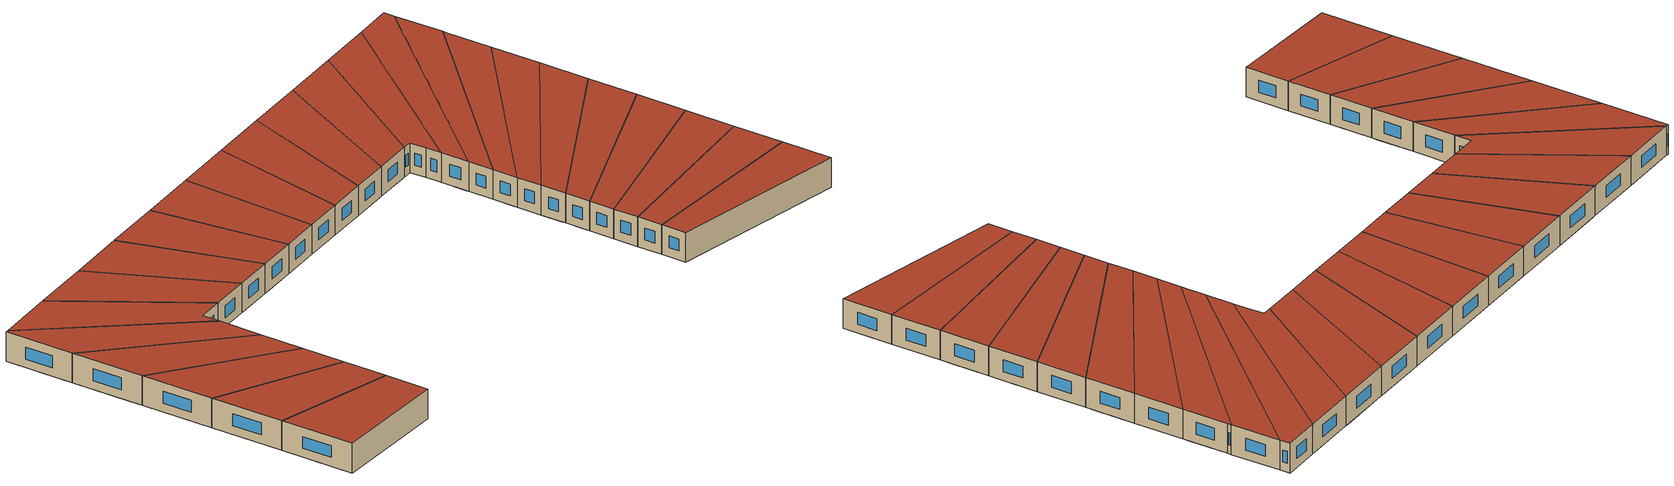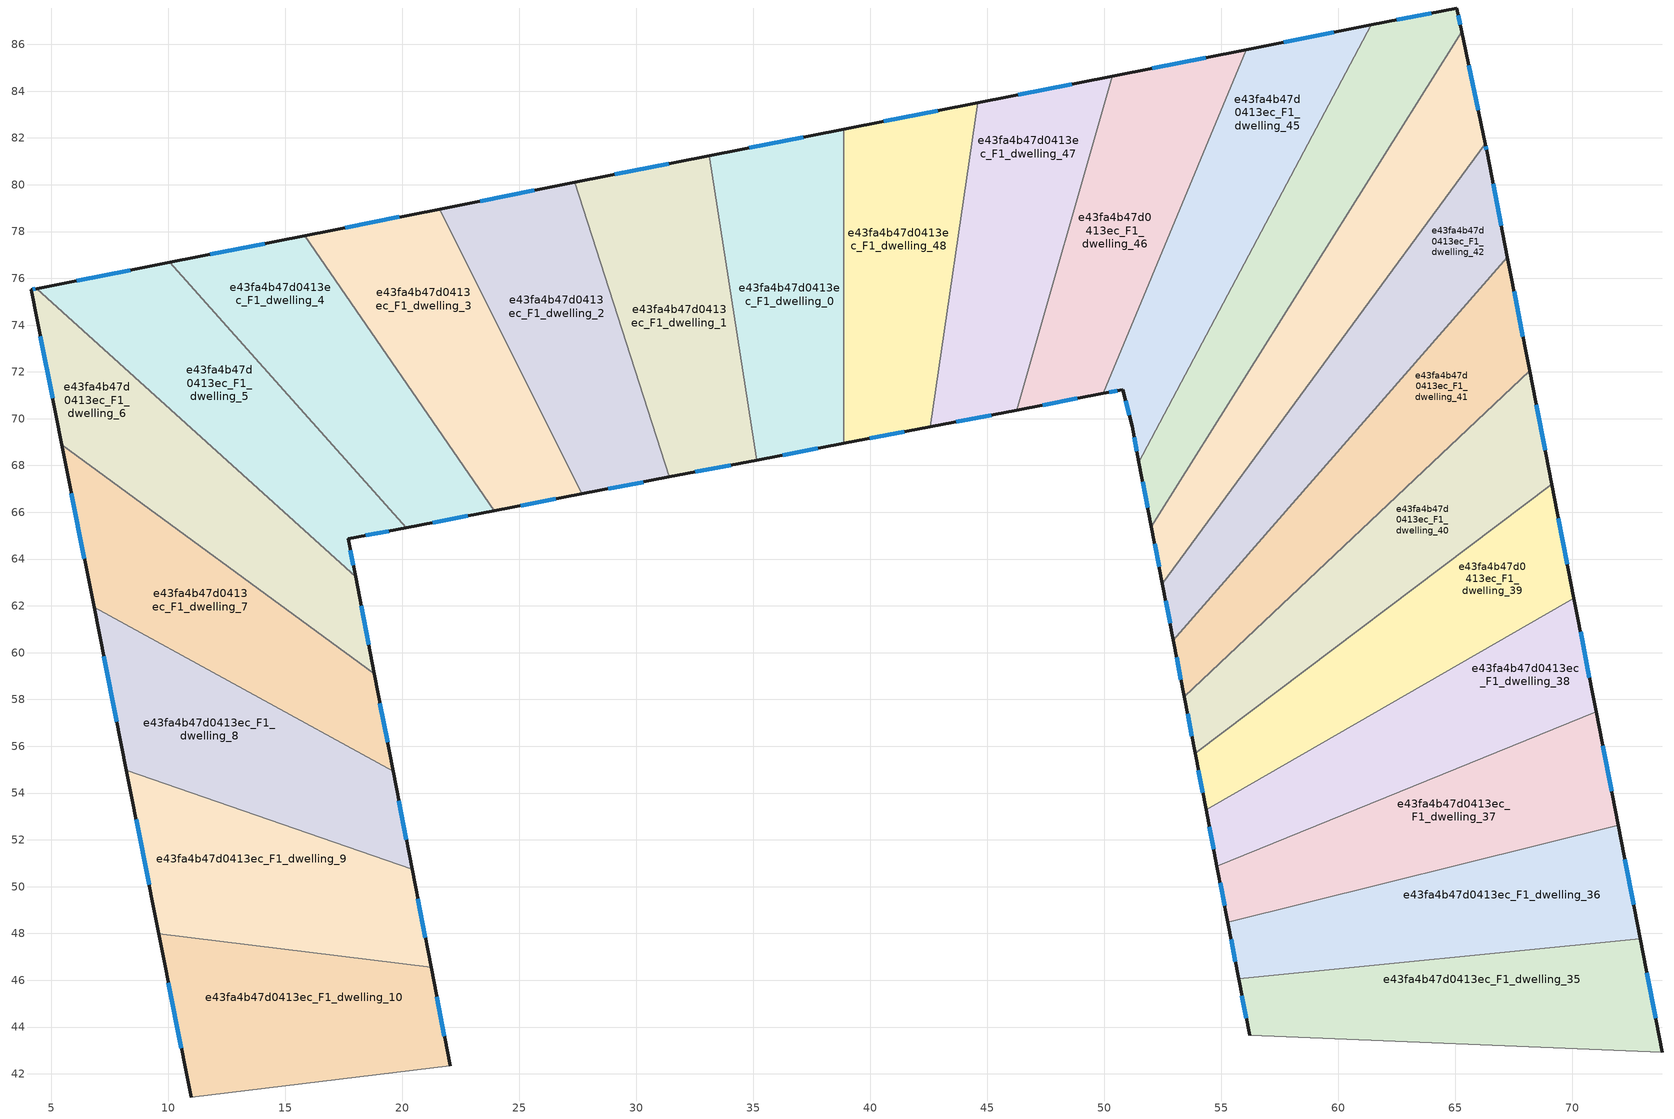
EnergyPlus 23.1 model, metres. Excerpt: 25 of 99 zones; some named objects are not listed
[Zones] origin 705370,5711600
e43fa4b47d0413ec_F1_dwelling_0
 floor to e43fa4b47d0413ec_F0_dwelling_0 (EU_floor_Construction): 38.86,82.37 38.86,68.94 35.22,68.24 33.23,81.26 z3
 floor to e43fa4b47d0413ec_F0_dwelling_1 (EU_floor_Construction): 33.23,81.26 35.22,68.24 35.14,68.23 33.11,81.24 z3
 wall outside (EU_wall_Construction): 35.14,68.23 38.86,68.94 / 38.86,82.37 33.11,81.24 z3:6
 wall to e43fa4b47d0413ec_F1_dwelling_1 (EU_wall_Construction): 33.11,81.24 35.14,68.23 z3:6
 wall to e43fa4b47d0413ec_F1_dwelling_48 (EU_wall_Construction): 38.86,68.94 38.86,82.37 z3:6
 window (EU_Window_Construction): 36.25,68.44 37.75,68.73 / 37.14,82.03 34.83,81.58 z3.9:5.1
 roof outside (EU_roof_Construction): 38.86,68.94 38.86,82.37 33.11,81.24 35.14,68.23 z6
e43fa4b47d0413ec_F1_dwelling_1
 floor to e43fa4b47d0413ec_F0_dwelling_1 (EU_floor_Construction): 33.11,81.24 35.14,68.23 31.56,67.54 27.59,80.15 z3
 floor to e43fa4b47d0413ec_F0_dwelling_2 (EU_floor_Construction): 27.59,80.15 31.56,67.54 31.41,67.51 27.36,80.1 z3
 wall outside (EU_wall_Construction): 31.41,67.51 35.14,68.23 / 33.11,81.24 27.36,80.1 z3:6
 wall to e43fa4b47d0413ec_F1_dwelling_2 (EU_wall_Construction): 27.36,80.1 31.41,67.51 z3:6
 window (EU_Window_Construction): 32.53,67.72 34.03,68.01 / 31.39,80.9 29.08,80.44 z3.9:5.1
 roof outside (EU_roof_Construction): 35.14,68.23 33.11,81.24 27.36,80.1 31.41,67.51 z6
e43fa4b47d0413ec_F1_dwelling_10
 floor to e43fa4b47d0413ec_F0_dwelling_10 (EU_floor_Construction): 21.23,46.55 21.86,43.27 10.67,42.55 9.59,47.99 z3
 floor to e43fa4b47d0413ec_F0_dwelling_11 (EU_floor_Construction): 21.86,43.27 22.04,42.34 10.97,41.01 10.67,42.55 z3
 wall outside (EU_wall_Construction): 22.04,42.34 21.23,46.55 / 9.59,47.99 10.97,41.01 z3:6
 wall to e43fa4b47d0413ec_F1_dwelling_11 (EU_wall_Construction): 10.97,41.01 22.04,42.34 z3:6
 wall to e43fa4b47d0413ec_F1_dwelling_9 (EU_wall_Construction): 21.23,46.55 9.59,47.99 z3:6
 window (EU_Window_Construction): 21.8,43.6 21.47,45.29 / 10,45.9 10.56,43.1 z3.9:5.1
 roof outside (EU_roof_Construction): 22.04,42.34 21.23,46.55 9.59,47.99 10.97,41.01 z6
e43fa4b47d0413ec_F1_dwelling_2
 floor to e43fa4b47d0413ec_F0_dwelling_2 (EU_floor_Construction): 27.36,80.1 31.41,67.51 27.9,66.83 21.95,79.03 z3
 floor to e43fa4b47d0413ec_F0_dwelling_3 (EU_floor_Construction): 21.95,79.03 27.9,66.83 27.68,66.79 21.6,78.96 z3
 wall outside (EU_wall_Construction): 27.68,66.79 31.41,67.51 / 27.36,80.1 21.6,78.96 z3:6
 wall to e43fa4b47d0413ec_F1_dwelling_3 (EU_wall_Construction): 21.6,78.96 27.68,66.79 z3:6
 window (EU_Window_Construction): 28.8,67 30.3,67.29 / 25.64,79.76 23.33,79.3 z3.9:5.1
 roof outside (EU_roof_Construction): 31.41,67.51 27.36,80.1 21.6,78.96 27.68,66.79 z6
e43fa4b47d0413ec_F1_dwelling_3
 floor to e43fa4b47d0413ec_F0_dwelling_3 (EU_floor_Construction): 21.6,78.96 27.68,66.79 24.23,66.12 16.3,77.91 z3
 floor to e43fa4b47d0413ec_F0_dwelling_4 (EU_floor_Construction): 16.3,77.91 24.23,66.12 23.93,66.07 15.84,77.82 z3
 wall outside (EU_wall_Construction): 23.93,66.07 27.68,66.79 / 21.6,78.96 15.84,77.82 z3:6
 wall to e43fa4b47d0413ec_F1_dwelling_4 (EU_wall_Construction): 15.84,77.82 23.93,66.07 z3:6
 window (EU_Window_Construction): 25.05,66.28 26.56,66.57 / 19.88,78.62 17.56,78.16 z3.9:5.1
 roof outside (EU_roof_Construction): 27.68,66.79 21.6,78.96 15.84,77.82 23.93,66.07 z6
e43fa4b47d0413ec_F1_dwelling_35
 floor to e43fa4b47d0413ec_F0_dwelling_35 (EU_floor_Construction): 73.59,44.29 73.86,42.93 56.21,43.66 56.08,44.33 z3
 floor to e43fa4b47d0413ec_F0_dwelling_36 (EU_floor_Construction): 72.91,47.78 73.59,44.29 56.08,44.33 55.74,46.06 z3
 wall outside (EU_wall_Construction): 55.74,46.06 56.21,43.66 / 73.86,42.93 72.91,47.78 z3:6
 wall to e43fa4b47d0413ec_F1_dwelling_36 (EU_wall_Construction): 72.91,47.78 55.74,46.06 z3:6
 wall to e43fa4b47d0413ec_F1_dwelling_34 (EU_wall_Construction): 56.21,43.66 73.86,42.93 z3:6
 window (EU_Window_Construction): 55.88,45.34 56.07,44.38 / 73.57,44.38 73.2,46.33 z3.9:5.1
 roof outside (EU_roof_Construction): 73.86,42.93 72.91,47.78 55.74,46.06 56.21,43.66 z6
e43fa4b47d0413ec_F1_dwelling_36
 floor to e43fa4b47d0413ec_F0_dwelling_36 (EU_floor_Construction): 72.67,49.04 72.91,47.78 55.74,46.06 55.62,46.69 z3
 floor to e43fa4b47d0413ec_F0_dwelling_37 (EU_floor_Construction): 71.97,52.63 72.67,49.04 55.62,46.69 55.28,48.47 z3
 wall outside (EU_wall_Construction): 55.28,48.47 55.74,46.06 / 72.91,47.78 71.97,52.63 z3:6
 wall to e43fa4b47d0413ec_F1_dwelling_37 (EU_wall_Construction): 71.97,52.63 55.28,48.47 z3:6
 window (EU_Window_Construction): 55.42,47.75 55.61,46.78 / 72.63,49.23 72.25,51.18 z3.9:5.1
 roof outside (EU_roof_Construction): 72.91,47.78 71.97,52.63 55.28,48.47 55.74,46.06 z6
e43fa4b47d0413ec_F1_dwelling_37
 floor to e43fa4b47d0413ec_F0_dwelling_37 (EU_floor_Construction): 71.74,53.79 71.97,52.63 55.28,48.47 55.17,49.05 z3
 floor to e43fa4b47d0413ec_F0_dwelling_38 (EU_floor_Construction): 71.02,57.48 71.74,53.79 55.17,49.05 54.82,50.88 z3
 wall outside (EU_wall_Construction): 54.81,50.88 55.28,48.47 / 71.97,52.63 71.02,57.48 z3:6
 wall to e43fa4b47d0413ec_F1_dwelling_38 (EU_wall_Construction): 71.02,57.48 54.81,50.88 z3:6
 window (EU_Window_Construction): 54.95,50.16 55.14,49.19 / 71.68,54.08 71.3,56.03 z3.9:5.1
 roof outside (EU_roof_Construction): 71.97,52.63 71.02,57.48 54.81,50.88 55.28,48.47 z6
e43fa4b47d0413ec_F1_dwelling_38
 floor to e43fa4b47d0413ec_F0_dwelling_39 (EU_floor_Construction): 70.07,62.34 70.81,58.55 54.71,51.41 54.35,53.29 z3
 floor to e43fa4b47d0413ec_F0_dwelling_38 (EU_floor_Construction): 70.81,58.55 71.02,57.48 54.82,50.88 54.71,51.41 z3
 wall outside (EU_wall_Construction): 54.35,53.29 54.81,50.88 / 71.02,57.48 70.07,62.34 z3:6
 wall to e43fa4b47d0413ec_F1_dwelling_39 (EU_wall_Construction): 70.07,62.34 54.35,53.29 z3:6
 window (EU_Window_Construction): 54.49,52.57 54.68,51.6 / 70.74,58.94 70.36,60.88 z3.9:5.1
 roof outside (EU_roof_Construction): 71.02,57.48 70.07,62.34 54.35,53.29 54.81,50.88 z6
e43fa4b47d0413ec_F1_dwelling_39
 floor to e43fa4b47d0413ec_F0_dwelling_40 (EU_floor_Construction): 69.13,67.19 69.88,63.31 54.26,53.77 53.89,55.7 z3
 floor to e43fa4b47d0413ec_F0_dwelling_39 (EU_floor_Construction): 69.88,63.31 70.07,62.34 54.35,53.29 54.26,53.77 z3
 wall outside (EU_wall_Construction): 53.89,55.7 54.35,53.29 / 70.07,62.34 69.13,67.19 z3:6
 wall to e43fa4b47d0413ec_F1_dwelling_40 (EU_wall_Construction): 69.13,67.19 53.89,55.7 z3:6
 window (EU_Window_Construction): 54.02,54.98 54.21,54.01 / 69.79,63.79 69.41,65.74 z3.9:5.1
 roof outside (EU_roof_Construction): 70.07,62.34 69.13,67.19 53.89,55.7 54.35,53.29 z6
e43fa4b47d0413ec_F1_dwelling_4
 floor to e43fa4b47d0413ec_F0_dwelling_4 (EU_floor_Construction): 15.84,77.82 23.93,66.07 20.55,65.42 10.64,76.8 z3
 floor to e43fa4b47d0413ec_F0_dwelling_5 (EU_floor_Construction): 10.64,76.8 20.55,65.42 20.17,65.34 10.07,76.68 z3
 wall outside (EU_wall_Construction): 20.17,65.34 23.93,66.07 / 15.84,77.82 10.07,76.68 z3:6
 wall to e43fa4b47d0413ec_F1_dwelling_5 (EU_wall_Construction): 10.07,76.68 20.17,65.34 z3:6
 window (EU_Window_Construction): 21.3,65.56 22.8,65.85 / 14.11,77.48 11.79,77.02 z3.9:5.1
 roof outside (EU_roof_Construction): 23.93,66.07 15.84,77.82 10.07,76.68 20.17,65.34 z6
e43fa4b47d0413ec_F1_dwelling_40
 floor to e43fa4b47d0413ec_F0_dwelling_40 (EU_floor_Construction): 68.96,68.06 69.13,67.19 53.89,55.7 53.8,56.13 z3
 floor to e43fa4b47d0413ec_F0_dwelling_41 (EU_floor_Construction): 68.18,72.05 68.96,68.06 53.8,56.13 53.42,58.12 z3
 wall outside (EU_wall_Construction): 53.42,58.12 53.89,55.7 / 69.13,67.19 68.18,72.05 z3:6
 wall to e43fa4b47d0413ec_F1_dwelling_41 (EU_wall_Construction): 68.18,72.05 53.42,58.12 z3:6
 window (EU_Window_Construction): 53.56,57.39 53.75,56.42 / 68.84,68.64 68.46,70.59 z3.9:5.1
 roof outside (EU_roof_Construction): 69.13,67.19 68.18,72.05 53.42,58.12 53.89,55.7 z6
e43fa4b47d0413ec_F1_dwelling_41
 floor to e43fa4b47d0413ec_F0_dwelling_41 (EU_floor_Construction): 68.03,72.82 68.18,72.05 53.42,58.12 53.34,58.5 z3
 floor to e43fa4b47d0413ec_F0_dwelling_42 (EU_floor_Construction): 67.23,76.9 68.03,72.82 53.34,58.5 52.95,60.53 z3
 wall outside (EU_wall_Construction): 52.95,60.53 53.42,58.12 / 68.18,72.05 67.23,76.9 z3:6
 wall to e43fa4b47d0413ec_F1_dwelling_42 (EU_wall_Construction): 67.23,76.9 52.95,60.53 z3:6
 window (EU_Window_Construction): 53.09,59.81 53.28,58.84 / 67.9,73.5 67.52,75.45 z3.9:5.1
 roof outside (EU_roof_Construction): 68.18,72.05 67.23,76.9 52.95,60.53 53.42,58.12 z6
e43fa4b47d0413ec_F1_dwelling_42
 floor to e43fa4b47d0413ec_F0_dwelling_42 (EU_floor_Construction): 67.1,77.58 67.23,76.9 52.95,60.53 52.89,60.87 z3
 floor to e43fa4b47d0413ec_F0_dwelling_43 (EU_floor_Construction): 66.28,81.75 66.36,81.37 67.1,77.58 52.89,60.87 52.49,62.95 z3
 wall outside (EU_wall_Construction): 52.49,62.95 52.95,60.53 / 67.23,76.9 66.36,81.37 66.28,81.75 z3:6
 wall to e43fa4b47d0413ec_F1_dwelling_43 (EU_wall_Construction): 66.28,81.75 52.49,62.95 z3:6
 window (EU_Window_Construction): 52.63,62.22 52.81,61.25 / 66.34,81.48 66.3,81.64 / 66.97,78.24 66.62,80.03 z3.9:5.1
 roof outside (EU_roof_Construction): 52.95,60.53 67.23,76.9 66.36,81.37 66.28,81.75 52.49,62.95 z6
e43fa4b47d0413ec_F1_dwelling_43
 floor to e43fa4b47d0413ec_F0_dwelling_43 (EU_floor_Construction): 66.16,82.33 66.28,81.75 52.49,62.95 52.43,63.24 z3
 floor to e43fa4b47d0413ec_F0_dwelling_44 (EU_floor_Construction): 65.28,86.54 66.16,82.33 52.43,63.24 52.02,65.38 z3
 wall outside (EU_wall_Construction): 52.02,65.38 52.49,62.95 / 66.28,81.75 65.28,86.54 z3:6
 wall to e43fa4b47d0413ec_F1_dwelling_44 (EU_wall_Construction): 65.28,86.54 52.02,65.38 z3:6
 window (EU_Window_Construction): 52.16,64.65 52.35,63.67 / 65.98,83.19 65.58,85.11 z3.9:5.1
 roof outside (EU_roof_Construction): 52.49,62.95 66.28,81.75 65.28,86.54 52.02,65.38 z6
e43fa4b47d0413ec_F1_dwelling_44
 floor to e43fa4b47d0413ec_F0_dwelling_44 (EU_floor_Construction): 65.18,87.02 65.28,86.54 52.02,65.38 51.97,65.62 z3
 floor to e43fa4b47d0413ec_F0_dwelling_45 (EU_floor_Construction): 65.07,87.55 65.18,87.02 51.97,65.62 51.48,68.14 61.41,86.83 z3
 wall outside (EU_wall_Construction): 51.48,68.14 52.02,65.38 / 65.28,86.54 65.07,87.55 61.41,86.83 z3:6
 wall to e43fa4b47d0413ec_F1_dwelling_45 (EU_wall_Construction): 61.41,86.83 51.48,68.14 z3:6
 window (EU_Window_Construction): 51.64,67.31 51.86,66.2 / 63.97,87.34 62.5,87.05 / 65.22,86.85 65.13,87.25 z3.9:5.1
 roof outside (EU_roof_Construction): 52.02,65.38 65.28,86.54 65.07,87.55 61.41,86.83 51.48,68.14 z6
e43fa4b47d0413ec_F1_dwelling_45
 floor to e43fa4b47d0413ec_F0_dwelling_45 (EU_floor_Construction): 61.41,86.83 51.48,68.14 51.43,68.42 61.02,86.75 z3
 floor to e43fa4b47d0413ec_F0_dwelling_46 (EU_floor_Construction): 61.02,86.75 51.43,68.42 51.19,69.67 50.8,71.24 49.95,71.08 56.06,85.77 z3
 wall outside (EU_wall_Construction): 49.95,71.08 50.8,71.24 51.19,69.67 51.48,68.14 / 61.41,86.83 56.06,85.77 z3:6
 wall to e43fa4b47d0413ec_F1_dwelling_46 (EU_wall_Construction): 56.06,85.77 49.95,71.08 z3:6
 window (EU_Window_Construction): 51.28,69.22 51.4,68.6 / 50.91,70.77 51.07,70.14 / 50.21,71.13 50.55,71.19 / 59.81,86.51 57.66,86.09 z3.9:5.1
 roof outside (EU_roof_Construction): 51.48,68.14 61.41,86.83 56.06,85.77 49.95,71.08 50.8,71.24 51.19,69.67 z6
e43fa4b47d0413ec_F1_dwelling_46
 floor to e43fa4b47d0413ec_F0_dwelling_46 (EU_floor_Construction): 56.06,85.77 49.95,71.08 49.73,71.04 55.72,85.71 z3
 floor to e43fa4b47d0413ec_F0_dwelling_47 (EU_floor_Construction): 55.72,85.71 49.73,71.04 46.27,70.37 50.33,84.64 z3
 wall outside (EU_wall_Construction): 46.27,70.37 49.95,71.08 / 56.06,85.77 50.33,84.64 z3:6
 wall to e43fa4b47d0413ec_F1_dwelling_47 (EU_wall_Construction): 50.33,84.64 46.27,70.37 z3:6
 window (EU_Window_Construction): 47.37,70.58 48.85,70.87 / 54.35,85.43 52.05,84.98 z3.9:5.1
 roof outside (EU_roof_Construction): 49.95,71.08 56.06,85.77 50.33,84.64 46.27,70.37 z6
e43fa4b47d0413ec_F1_dwelling_47
 floor to e43fa4b47d0413ec_F0_dwelling_47 (EU_floor_Construction): 50.33,84.64 46.27,70.37 46.12,70.34 50.1,84.59 z3
 floor to e43fa4b47d0413ec_F0_dwelling_48 (EU_floor_Construction): 50.1,84.59 46.12,70.34 42.57,69.66 44.6,83.51 z3
 wall outside (EU_wall_Construction): 42.57,69.66 46.27,70.37 / 50.33,84.64 44.6,83.51 z3:6
 wall to e43fa4b47d0413ec_F1_dwelling_48 (EU_wall_Construction): 44.6,83.51 42.57,69.66 z3:6
 window (EU_Window_Construction): 43.68,69.87 45.16,70.15 / 48.62,84.3 46.32,83.85 z3.9:5.1
 roof outside (EU_roof_Construction): 46.27,70.37 50.33,84.64 44.6,83.51 42.57,69.66 z6
e43fa4b47d0413ec_F1_dwelling_48
 floor to e43fa4b47d0413ec_F0_dwelling_48 (EU_floor_Construction): 44.6,83.51 42.57,69.66 42.49,69.64 44.48,83.49 z3
 floor to e43fa4b47d0413ec_F0_dwelling_49 (EU_floor_Construction): 44.48,83.49 42.49,69.64 38.86,68.94 38.86,82.37 z3
 wall outside (EU_wall_Construction): 38.86,68.94 42.57,69.66 / 44.6,83.51 38.86,82.37 z3:6
 window (EU_Window_Construction): 39.97,69.16 41.46,69.44 / 42.88,83.17 40.58,82.71 z3.9:5.1
 roof outside (EU_roof_Construction): 42.57,69.66 44.6,83.51 38.86,82.37 38.86,68.94 z6
e43fa4b47d0413ec_F1_dwelling_5
 floor to e43fa4b47d0413ec_F0_dwelling_5 (EU_floor_Construction): 10.07,76.68 20.17,65.34 17.69,64.87 17.9,63.77 5.02,75.68 z3
 floor to e43fa4b47d0413ec_F0_dwelling_6 (EU_floor_Construction): 17.9,63.77 18,63.24 4.38,75.56 5.02,75.68 z3
 wall outside (EU_wall_Construction): 18,63.24 17.69,64.87 20.17,65.34 / 10.07,76.68 4.38,75.56 z3:6
 wall to e43fa4b47d0413ec_F1_dwelling_6 (EU_wall_Construction): 4.38,75.56 18,63.24 z3:6
 window (EU_Window_Construction): 18.43,65.01 19.43,65.2 / 17.91,63.73 17.78,64.38 / 8.36,76.35 6.08,75.89 z3.9:5.1
 roof outside (EU_roof_Construction): 20.17,65.34 10.07,76.68 4.38,75.56 18,63.24 17.69,64.87 z6
e43fa4b47d0413ec_F1_dwelling_6
 floor to e43fa4b47d0413ec_F0_dwelling_6 (EU_floor_Construction): 18,63.24 18.69,59.67 5.25,69.87 4.13,75.51 4.38,75.56 z3
 floor to e43fa4b47d0413ec_F0_dwelling_7 (EU_floor_Construction): 18.69,59.67 18.8,59.09 5.44,68.89 5.25,69.87 z3
 wall outside (EU_wall_Construction): 18.8,59.09 18,63.24 / 4.38,75.56 4.13,75.51 5.44,68.89 z3:6
 wall to e43fa4b47d0413ec_F1_dwelling_7 (EU_wall_Construction): 5.44,68.89 18.8,59.09 z3:6
 window (EU_Window_Construction): 18.56,60.33 18.24,62 / 4.52,73.53 5.05,70.87 / 4.31,75.54 4.21,75.52 z3.9:5.1
 roof outside (EU_roof_Construction): 18.8,59.09 18,63.24 4.38,75.56 4.13,75.51 5.44,68.89 z6
e43fa4b47d0413ec_F1_dwelling_7
 floor to e43fa4b47d0413ec_F0_dwelling_7 (EU_floor_Construction): 18.8,59.09 19.48,55.59 6.6,63.05 5.44,68.89 z3
 floor to e43fa4b47d0413ec_F0_dwelling_8 (EU_floor_Construction): 19.48,55.59 19.61,54.93 6.82,61.93 6.6,63.05 z3
 wall outside (EU_wall_Construction): 19.61,54.93 18.8,59.09 / 5.44,68.89 6.82,61.93 z3:6
 wall to e43fa4b47d0413ec_F1_dwelling_8 (EU_wall_Construction): 6.82,61.93 19.61,54.93 z3:6
 window (EU_Window_Construction): 19.37,56.17 19.04,57.84 / 5.86,66.81 6.41,64.02 z3.9:5.1
 roof outside (EU_roof_Construction): 19.61,54.93 18.8,59.09 5.44,68.89 6.82,61.93 z6
e43fa4b47d0413ec_F1_dwelling_8
 floor to e43fa4b47d0413ec_F0_dwelling_8 (EU_floor_Construction): 19.61,54.93 20.27,51.5 7.96,56.22 6.82,61.93 z3
 floor to e43fa4b47d0413ec_F0_dwelling_9 (EU_floor_Construction): 20.27,51.5 20.42,50.75 8.2,54.97 7.96,56.22 z3
 wall outside (EU_wall_Construction): 20.42,50.75 19.61,54.93 / 6.82,61.93 8.2,54.97 z3:6
 wall to e43fa4b47d0413ec_F1_dwelling_9 (EU_wall_Construction): 8.2,54.97 20.42,50.75 z3:6
 window (EU_Window_Construction): 20.18,52 19.85,53.68 / 7.24,59.85 7.79,57.05 z3.9:5.1
 roof outside (EU_roof_Construction): 20.42,50.75 19.61,54.93 6.82,61.93 8.2,54.97 z6
e43fa4b47d0413ec_F1_dwelling_9
 floor to e43fa4b47d0413ec_F0_dwelling_9 (EU_floor_Construction): 20.42,50.75 21.07,47.39 9.31,49.39 8.2,54.97 z3
 floor to e43fa4b47d0413ec_F0_dwelling_10 (EU_floor_Construction): 21.07,47.39 21.23,46.55 9.59,47.99 9.31,49.39 z3
 wall outside (EU_wall_Construction): 21.23,46.55 20.42,50.75 / 8.2,54.97 9.59,47.99 z3:6
 window (EU_Window_Construction): 20.99,47.81 20.66,49.49 / 8.62,52.88 9.17,50.08 z3.9:5.1
 roof outside (EU_roof_Construction): 21.23,46.55 20.42,50.75 8.2,54.97 9.59,47.99 z6
[Building]
EU S2 Campaign: North Axis=0; Terrain=City; Solar Distribution=FullExterior
[Site:Location]
London: Latitude=51.5; Longitude=-0.5; Time Zone=0; Elevation=25
[SizingPeriod:WeatherFileDays]
AnnualSizingPeriod: Begin Month=1; Begin Day of Month=1; End Month=12; End Day of Month=31; Day of Week for Start Day=Monday; Use Weather File Daylight Saving Period=No; Use Weather File Rain and Snow Indicators=No
[MATERIAL]
EU_InternalMass_Material: Roughness=MediumRough; Thickness=0.1; Conductivity=1; Density=1800; Specific Heat=900; Thermal Absorptance=0.9; Solar Absorptance=0.7; Visible Absorptance=0.7
[MATERIAL:NOMASS] Roughness=MediumRough; Thermal Absorptance=0.9; Solar Absorptance=0.7; Visible Absorptance=0.7
Name | Thermal Resistance
EU_wall_NoMass | 1.04674
EU_roof_NoMass | 4.32442
EU_floor_NoMass | 2.04616
[WINDOWMATERIAL:SIMPLEGLAZINGSYSTEM]
EU_Window_SimpleGlazing: UFactor=4.25843; Solar Heat Gain Coefficient=0.85; Visible Transmittance=0.85
[CONSTRUCTION]
EU_wall_Construction: EU_wall_NoMass
EU_roof_Construction: EU_roof_NoMass
EU_floor_Construction: EU_floor_NoMass
EU_Window_Construction: EU_Window_SimpleGlazing
EU_InternalMass_Construction: EU_InternalMass_Material
[ZONE] Type=1; Multiplier=1; Ceiling Height=autocalculate; Floor Area=autocalculate; Part of Total Floor Area=Yes
Name | Volume
e43fa4b47d0413ec_F1_dwelling_0; e43fa4b47d0413ec_F1_dwelling_4 | 190.508
e43fa4b47d0413ec_F1_dwelling_1; e43fa4b47d0413ec_F1_dwelling_43 | 190.517
e43fa4b47d0413ec_F1_dwelling_10 | 190.499
e43fa4b47d0413ec_F1_dwelling_2 | 190.476
e43fa4b47d0413ec_F1_dwelling_3 | 190.514
e43fa4b47d0413ec_F1_dwelling_35 | 190.46
e43fa4b47d0413ec_F1_dwelling_36 | 190.474
e43fa4b47d0413ec_F1_dwelling_37 | 190.585
e43fa4b47d0413ec_F1_dwelling_38 | 190.504
e43fa4b47d0413ec_F1_dwelling_39 | 190.489
e43fa4b47d0413ec_F1_dwelling_40 | 190.542
e43fa4b47d0413ec_F1_dwelling_41 | 190.49
e43fa4b47d0413ec_F1_dwelling_42 | 190.477
e43fa4b47d0413ec_F1_dwelling_44 | 190.553
e43fa4b47d0413ec_F1_dwelling_45 | 190.462
e43fa4b47d0413ec_F1_dwelling_46; e43fa4b47d0413ec_F1_dwelling_47 | 190.496
e43fa4b47d0413ec_F1_dwelling_48 | 190.556
e43fa4b47d0413ec_F1_dwelling_5 | 190.513
e43fa4b47d0413ec_F1_dwelling_6 | 190.507
e43fa4b47d0413ec_F1_dwelling_7 | 190.533
e43fa4b47d0413ec_F1_dwelling_8 | 190.483
e43fa4b47d0413ec_F1_dwelling_9 | 190.531
[INTERNALMASS] Construction=EU_InternalMass_Construction
Name | Zone or ZoneList | Surface Area
e43fa4b47d0413ec_F1_dwelling_0_EU_InternalMass | e43fa4b47d0413ec_F1_dwelling_0 | 63.5026
e43fa4b47d0413ec_F1_dwelling_1_EU_InternalMass | e43fa4b47d0413ec_F1_dwelling_1 | 63.5056
e43fa4b47d0413ec_F1_dwelling_2_EU_InternalMass | e43fa4b47d0413ec_F1_dwelling_2 | 63.4923
e43fa4b47d0413ec_F1_dwelling_3_EU_InternalMass | e43fa4b47d0413ec_F1_dwelling_3 | 63.5047
e43fa4b47d0413ec_F1_dwelling_4_EU_InternalMass | e43fa4b47d0413ec_F1_dwelling_4 | 63.5024
e43fa4b47d0413ec_F1_dwelling_5_EU_InternalMass | e43fa4b47d0413ec_F1_dwelling_5 | 63.5046
e43fa4b47d0413ec_F1_dwelling_6_EU_InternalMass | e43fa4b47d0413ec_F1_dwelling_6 | 63.5024
e43fa4b47d0413ec_F1_dwelling_7_EU_InternalMass | e43fa4b47d0413ec_F1_dwelling_7 | 63.5111
e43fa4b47d0413ec_F1_dwelling_8_EU_InternalMass | e43fa4b47d0413ec_F1_dwelling_8 | 63.4948
e43fa4b47d0413ec_F1_dwelling_9_EU_InternalMass | e43fa4b47d0413ec_F1_dwelling_9 | 63.5104
e43fa4b47d0413ec_F1_dwelling_10_EU_InternalMass | e43fa4b47d0413ec_F1_dwelling_10 | 63.4996
e43fa4b47d0413ec_F1_dwelling_35_EU_InternalMass | e43fa4b47d0413ec_F1_dwelling_35 | 63.4871
e43fa4b47d0413ec_F1_dwelling_36_EU_InternalMass | e43fa4b47d0413ec_F1_dwelling_36 | 63.4909
e43fa4b47d0413ec_F1_dwelling_37_EU_InternalMass | e43fa4b47d0413ec_F1_dwelling_37 | 63.5286
e43fa4b47d0413ec_F1_dwelling_38_EU_InternalMass | e43fa4b47d0413ec_F1_dwelling_38 | 63.5014
e43fa4b47d0413ec_F1_dwelling_39_EU_InternalMass | e43fa4b47d0413ec_F1_dwelling_39 | 63.496
e43fa4b47d0413ec_F1_dwelling_40_EU_InternalMass | e43fa4b47d0413ec_F1_dwelling_40 | 63.5143
e43fa4b47d0413ec_F1_dwelling_41_EU_InternalMass | e43fa4b47d0413ec_F1_dwelling_41 | 63.4971
e43fa4b47d0413ec_F1_dwelling_42_EU_InternalMass | e43fa4b47d0413ec_F1_dwelling_42 | 63.4918
e43fa4b47d0413ec_F1_dwelling_43_EU_InternalMass | e43fa4b47d0413ec_F1_dwelling_43 | 63.5059
e43fa4b47d0413ec_F1_dwelling_44_EU_InternalMass | e43fa4b47d0413ec_F1_dwelling_44 | 63.5177
e43fa4b47d0413ec_F1_dwelling_45_EU_InternalMass | e43fa4b47d0413ec_F1_dwelling_45 | 63.4871
e43fa4b47d0413ec_F1_dwelling_46_EU_InternalMass | e43fa4b47d0413ec_F1_dwelling_46 | 63.4988
e43fa4b47d0413ec_F1_dwelling_47_EU_InternalMass | e43fa4b47d0413ec_F1_dwelling_47 | 63.4986
e43fa4b47d0413ec_F1_dwelling_48_EU_InternalMass | e43fa4b47d0413ec_F1_dwelling_48 | 63.5186
[OTHEREQUIPMENT] Fuel Type=Electricity; Design Level Calculation Method=Watts/Area; Power per Zone Floor Area=1; Fraction Latent=0; Fraction Radiant=0; Fraction Lost=0; Carbon Dioxide Generation Rate=0; EndUse Subcategory=EU_Step8_InternalGains
Name | Zone or ZoneList or Space or SpaceList | Schedule
EU_Step8_InternalGain_e43fa4b47d0413ec_F1_dwelling_0_f000 | e43fa4b47d0413ec_F1_dwelling_0 | EU_Step8_GainSchedule_e43fa4b47d0413ec_F1_dwelling_0_f000
EU_Step8_InternalGain_e43fa4b47d0413ec_F1_dwelling_1_f000 | e43fa4b47d0413ec_F1_dwelling_1 | EU_Step8_GainSchedule_e43fa4b47d0413ec_F1_dwelling_1_f000
EU_Step8_InternalGain_e43fa4b47d0413ec_F1_dwelling_2_f000 | e43fa4b47d0413ec_F1_dwelling_2 | EU_Step8_GainSchedule_e43fa4b47d0413ec_F1_dwelling_2_f000
EU_Step8_InternalGain_e43fa4b47d0413ec_F1_dwelling_3_f000 | e43fa4b47d0413ec_F1_dwelling_3 | EU_Step8_GainSchedule_e43fa4b47d0413ec_F1_dwelling_3_f000
EU_Step8_InternalGain_e43fa4b47d0413ec_F1_dwelling_4_f000 | e43fa4b47d0413ec_F1_dwelling_4 | EU_Step8_GainSchedule_e43fa4b47d0413ec_F1_dwelling_4_f000
EU_Step8_InternalGain_e43fa4b47d0413ec_F1_dwelling_5_f000 | e43fa4b47d0413ec_F1_dwelling_5 | EU_Step8_GainSchedule_e43fa4b47d0413ec_F1_dwelling_5_f000
EU_Step8_InternalGain_e43fa4b47d0413ec_F1_dwelling_6_f000 | e43fa4b47d0413ec_F1_dwelling_6 | EU_Step8_GainSchedule_e43fa4b47d0413ec_F1_dwelling_6_f000
EU_Step8_InternalGain_e43fa4b47d0413ec_F1_dwelling_7_f000 | e43fa4b47d0413ec_F1_dwelling_7 | EU_Step8_GainSchedule_e43fa4b47d0413ec_F1_dwelling_7_f000
EU_Step8_InternalGain_e43fa4b47d0413ec_F1_dwelling_8_f000 | e43fa4b47d0413ec_F1_dwelling_8 | EU_Step8_GainSchedule_e43fa4b47d0413ec_F1_dwelling_8_f000
EU_Step8_InternalGain_e43fa4b47d0413ec_F1_dwelling_9_f000 | e43fa4b47d0413ec_F1_dwelling_9 | EU_Step8_GainSchedule_e43fa4b47d0413ec_F1_dwelling_9_f000
EU_Step8_InternalGain_e43fa4b47d0413ec_F1_dwelling_10_f000 | e43fa4b47d0413ec_F1_dwelling_10 | EU_Step8_GainSchedule_e43fa4b47d0413ec_F1_dwelling_10_f000
EU_Step8_InternalGain_e43fa4b47d0413ec_F1_dwelling_35_f000 | e43fa4b47d0413ec_F1_dwelling_35 | EU_Step8_GainSchedule_e43fa4b47d0413ec_F1_dwelling_35_f000
EU_Step8_InternalGain_e43fa4b47d0413ec_F1_dwelling_36_f000 | e43fa4b47d0413ec_F1_dwelling_36 | EU_Step8_GainSchedule_e43fa4b47d0413ec_F1_dwelling_36_f000
EU_Step8_InternalGain_e43fa4b47d0413ec_F1_dwelling_37_f000 | e43fa4b47d0413ec_F1_dwelling_37 | EU_Step8_GainSchedule_e43fa4b47d0413ec_F1_dwelling_37_f000
EU_Step8_InternalGain_e43fa4b47d0413ec_F1_dwelling_38_f000 | e43fa4b47d0413ec_F1_dwelling_38 | EU_Step8_GainSchedule_e43fa4b47d0413ec_F1_dwelling_38_f000
EU_Step8_InternalGain_e43fa4b47d0413ec_F1_dwelling_39_f000 | e43fa4b47d0413ec_F1_dwelling_39 | EU_Step8_GainSchedule_e43fa4b47d0413ec_F1_dwelling_39_f000
EU_Step8_InternalGain_e43fa4b47d0413ec_F1_dwelling_40_f000 | e43fa4b47d0413ec_F1_dwelling_40 | EU_Step8_GainSchedule_e43fa4b47d0413ec_F1_dwelling_40_f000
EU_Step8_InternalGain_e43fa4b47d0413ec_F1_dwelling_41_f000 | e43fa4b47d0413ec_F1_dwelling_41 | EU_Step8_GainSchedule_e43fa4b47d0413ec_F1_dwelling_41_f000
EU_Step8_InternalGain_e43fa4b47d0413ec_F1_dwelling_42_f000 | e43fa4b47d0413ec_F1_dwelling_42 | EU_Step8_GainSchedule_e43fa4b47d0413ec_F1_dwelling_42_f000
EU_Step8_InternalGain_e43fa4b47d0413ec_F1_dwelling_43_f000 | e43fa4b47d0413ec_F1_dwelling_43 | EU_Step8_GainSchedule_e43fa4b47d0413ec_F1_dwelling_43_f000
EU_Step8_InternalGain_e43fa4b47d0413ec_F1_dwelling_44_f000 | e43fa4b47d0413ec_F1_dwelling_44 | EU_Step8_GainSchedule_e43fa4b47d0413ec_F1_dwelling_44_f000
EU_Step8_InternalGain_e43fa4b47d0413ec_F1_dwelling_45_f000 | e43fa4b47d0413ec_F1_dwelling_45 | EU_Step8_GainSchedule_e43fa4b47d0413ec_F1_dwelling_45_f000
EU_Step8_InternalGain_e43fa4b47d0413ec_F1_dwelling_46_f000 | e43fa4b47d0413ec_F1_dwelling_46 | EU_Step8_GainSchedule_e43fa4b47d0413ec_F1_dwelling_46_f000
EU_Step8_InternalGain_e43fa4b47d0413ec_F1_dwelling_47_f000 | e43fa4b47d0413ec_F1_dwelling_47 | EU_Step8_GainSchedule_e43fa4b47d0413ec_F1_dwelling_47_f000
EU_Step8_InternalGain_e43fa4b47d0413ec_F1_dwelling_48_f000 | e43fa4b47d0413ec_F1_dwelling_48 | EU_Step8_GainSchedule_e43fa4b47d0413ec_F1_dwelling_48_f000
[ZONEVENTILATION:DESIGNFLOWRATE] Schedule=EU_AlwaysOn; Design Flow Rate Calculation Method=AirChanges/Hour; Air Changes per Hour=0.488719; Ventilation Type=Natural; Fan Pressure Rise=0; Fan Total Efficiency=1; Constant Term Coefficient=1; Temperature Term Coefficient=0; Velocity Term Coefficient=0; Velocity Squared Term Coefficient=0; Minimum Indoor Temperature=-100; Maximum Indoor Temperature=100; Delta Temperature=-100; Minimum Outdoor Temperature=-100; Maximum Outdoor Temperature=100; Maximum Wind Speed=40
Name | Zone or ZoneList or Space or SpaceList
EU_ConstantAir_e43fa4b47d0413ec_F1_dwelling_0 | e43fa4b47d0413ec_F1_dwelling_0
EU_ConstantAir_e43fa4b47d0413ec_F1_dwelling_1 | e43fa4b47d0413ec_F1_dwelling_1
EU_ConstantAir_e43fa4b47d0413ec_F1_dwelling_2 | e43fa4b47d0413ec_F1_dwelling_2
EU_ConstantAir_e43fa4b47d0413ec_F1_dwelling_3 | e43fa4b47d0413ec_F1_dwelling_3
EU_ConstantAir_e43fa4b47d0413ec_F1_dwelling_4 | e43fa4b47d0413ec_F1_dwelling_4
EU_ConstantAir_e43fa4b47d0413ec_F1_dwelling_5 | e43fa4b47d0413ec_F1_dwelling_5
EU_ConstantAir_e43fa4b47d0413ec_F1_dwelling_6 | e43fa4b47d0413ec_F1_dwelling_6
EU_ConstantAir_e43fa4b47d0413ec_F1_dwelling_7 | e43fa4b47d0413ec_F1_dwelling_7
EU_ConstantAir_e43fa4b47d0413ec_F1_dwelling_8 | e43fa4b47d0413ec_F1_dwelling_8
EU_ConstantAir_e43fa4b47d0413ec_F1_dwelling_9 | e43fa4b47d0413ec_F1_dwelling_9
EU_ConstantAir_e43fa4b47d0413ec_F1_dwelling_10 | e43fa4b47d0413ec_F1_dwelling_10
EU_ConstantAir_e43fa4b47d0413ec_F1_dwelling_35 | e43fa4b47d0413ec_F1_dwelling_35
EU_ConstantAir_e43fa4b47d0413ec_F1_dwelling_36 | e43fa4b47d0413ec_F1_dwelling_36
EU_ConstantAir_e43fa4b47d0413ec_F1_dwelling_37 | e43fa4b47d0413ec_F1_dwelling_37
EU_ConstantAir_e43fa4b47d0413ec_F1_dwelling_38 | e43fa4b47d0413ec_F1_dwelling_38
EU_ConstantAir_e43fa4b47d0413ec_F1_dwelling_39 | e43fa4b47d0413ec_F1_dwelling_39
EU_ConstantAir_e43fa4b47d0413ec_F1_dwelling_40 | e43fa4b47d0413ec_F1_dwelling_40
EU_ConstantAir_e43fa4b47d0413ec_F1_dwelling_41 | e43fa4b47d0413ec_F1_dwelling_41
EU_ConstantAir_e43fa4b47d0413ec_F1_dwelling_42 | e43fa4b47d0413ec_F1_dwelling_42
EU_ConstantAir_e43fa4b47d0413ec_F1_dwelling_43 | e43fa4b47d0413ec_F1_dwelling_43
EU_ConstantAir_e43fa4b47d0413ec_F1_dwelling_44 | e43fa4b47d0413ec_F1_dwelling_44
EU_ConstantAir_e43fa4b47d0413ec_F1_dwelling_45 | e43fa4b47d0413ec_F1_dwelling_45
EU_ConstantAir_e43fa4b47d0413ec_F1_dwelling_46 | e43fa4b47d0413ec_F1_dwelling_46
EU_ConstantAir_e43fa4b47d0413ec_F1_dwelling_47 | e43fa4b47d0413ec_F1_dwelling_47
EU_ConstantAir_e43fa4b47d0413ec_F1_dwelling_48 | e43fa4b47d0413ec_F1_dwelling_48
[HVACTEMPLATE:ZONE:IDEALLOADSAIRSYSTEM] System Availability Schedule=EU_AlwaysOn; Maximum Heating Supply Air Temperature=50; Minimum Cooling Supply Air Temperature=13; Maximum Heating Supply Air Humidity Ratio=0.0156; Minimum Cooling Supply Air Humidity Ratio=0.0077; Heating Limit=NoLimit; Cooling Limit=NoLimit; Heating Availability Schedule=EU_AlwaysOn; Cooling Availability Schedule=EU_CoolingOff; Dehumidification Control Type=ConstantSensibleHeatRatio; Cooling Sensible Heat Ratio=0.7; Dehumidification Setpoint=60; Humidification Control Type=None; Humidification Setpoint=30; Outdoor Air Method=None; Outdoor Air Flow Rate per Person=0.00944; Outdoor Air Flow Rate per Zone Floor Area=0; Outdoor Air Flow Rate per Zone=0; Demand Controlled Ventilation Type=None; Outdoor Air Economizer Type=NoEconomizer; Heat Recovery Type=None; Sensible Heat Recovery Effectiveness=0.7; Latent Heat Recovery Effectiveness=0.65
Name | Template Thermostat
e43fa4b47d0413ec_F1_dwelling_0 | EU_HeatOnly_e43fa4b47d0413ec_F1_dwelling_0
e43fa4b47d0413ec_F1_dwelling_1 | EU_HeatOnly_e43fa4b47d0413ec_F1_dwelling_1
e43fa4b47d0413ec_F1_dwelling_2 | EU_HeatOnly_e43fa4b47d0413ec_F1_dwelling_2
e43fa4b47d0413ec_F1_dwelling_3 | EU_HeatOnly_e43fa4b47d0413ec_F1_dwelling_3
e43fa4b47d0413ec_F1_dwelling_4 | EU_HeatOnly_e43fa4b47d0413ec_F1_dwelling_4
e43fa4b47d0413ec_F1_dwelling_5 | EU_HeatOnly_e43fa4b47d0413ec_F1_dwelling_5
e43fa4b47d0413ec_F1_dwelling_6 | EU_HeatOnly_e43fa4b47d0413ec_F1_dwelling_6
e43fa4b47d0413ec_F1_dwelling_7 | EU_HeatOnly_e43fa4b47d0413ec_F1_dwelling_7
e43fa4b47d0413ec_F1_dwelling_8 | EU_HeatOnly_e43fa4b47d0413ec_F1_dwelling_8
e43fa4b47d0413ec_F1_dwelling_9 | EU_HeatOnly_e43fa4b47d0413ec_F1_dwelling_9
e43fa4b47d0413ec_F1_dwelling_10 | EU_HeatOnly_e43fa4b47d0413ec_F1_dwelling_10
e43fa4b47d0413ec_F1_dwelling_35 | EU_HeatOnly_e43fa4b47d0413ec_F1_dwelling_35
e43fa4b47d0413ec_F1_dwelling_36 | EU_HeatOnly_e43fa4b47d0413ec_F1_dwelling_36
e43fa4b47d0413ec_F1_dwelling_37 | EU_HeatOnly_e43fa4b47d0413ec_F1_dwelling_37
e43fa4b47d0413ec_F1_dwelling_38 | EU_HeatOnly_e43fa4b47d0413ec_F1_dwelling_38
e43fa4b47d0413ec_F1_dwelling_39 | EU_HeatOnly_e43fa4b47d0413ec_F1_dwelling_39
e43fa4b47d0413ec_F1_dwelling_40 | EU_HeatOnly_e43fa4b47d0413ec_F1_dwelling_40
e43fa4b47d0413ec_F1_dwelling_41 | EU_HeatOnly_e43fa4b47d0413ec_F1_dwelling_41
e43fa4b47d0413ec_F1_dwelling_42 | EU_HeatOnly_e43fa4b47d0413ec_F1_dwelling_42
e43fa4b47d0413ec_F1_dwelling_43 | EU_HeatOnly_e43fa4b47d0413ec_F1_dwelling_43
e43fa4b47d0413ec_F1_dwelling_44 | EU_HeatOnly_e43fa4b47d0413ec_F1_dwelling_44
e43fa4b47d0413ec_F1_dwelling_45 | EU_HeatOnly_e43fa4b47d0413ec_F1_dwelling_45
e43fa4b47d0413ec_F1_dwelling_46 | EU_HeatOnly_e43fa4b47d0413ec_F1_dwelling_46
e43fa4b47d0413ec_F1_dwelling_47 | EU_HeatOnly_e43fa4b47d0413ec_F1_dwelling_47
e43fa4b47d0413ec_F1_dwelling_48 | EU_HeatOnly_e43fa4b47d0413ec_F1_dwelling_48
[SIZING:ZONE] Zone Cooling Design Supply Air Temperature Input Method=SupplyAirTemperature; Zone Cooling Design Supply Air Temperature=13; Zone Heating Design Supply Air Temperature Input Method=SupplyAirTemperature; Zone Heating Design Supply Air Temperature=50; Zone Cooling Design Supply Air Humidity Ratio=0.008; Zone Heating Design Supply Air Humidity Ratio=0.008; Cooling Design Air Flow Method=DesignDay; Cooling Design Air Flow Rate=0; Cooling Minimum Air Flow per Zone Floor Area=0.000762; Cooling Minimum Air Flow=0; Cooling Minimum Air Flow Fraction=0.2; Heating Design Air Flow Method=DesignDay; Heating Design Air Flow Rate=0; Heating Maximum Air Flow per Zone Floor Area=0.002032; Heating Maximum Air Flow=0.141576; Heating Maximum Air Flow Fraction=0.3; Account for Dedicated Outdoor Air System=No; Dedicated Outdoor Air System Control Strategy=NeutralSupplyAir; Dedicated Outdoor Air Low Setpoint Temperature for Design=autosize; Dedicated Outdoor Air High Setpoint Temperature for Design=autosize; Zone Load Sizing Method=Sensible Load Only No Latent Load; Zone Latent Cooling Design Supply Air Humidity Ratio Input Method=HumidityRatioDifference; Zone Cooling Design Supply Air Humidity Ratio Difference=0.005; Zone Latent Heating Design Supply Air Humidity Ratio Input Method=HumidityRatioDifference; Zone Humidification Design Supply Air Humidity Ratio Difference=0.005
e43fa4b47d0413ec_F1_dwelling_0; e43fa4b47d0413ec_F1_dwelling_1; e43fa4b47d0413ec_F1_dwelling_2; e43fa4b47d0413ec_F1_dwelling_3; e43fa4b47d0413ec_F1_dwelling_4; e43fa4b47d0413ec_F1_dwelling_5; e43fa4b47d0413ec_F1_dwelling_6; e43fa4b47d0413ec_F1_dwelling_7; e43fa4b47d0413ec_F1_dwelling_8; e43fa4b47d0413ec_F1_dwelling_9; e43fa4b47d0413ec_F1_dwelling_10; e43fa4b47d0413ec_F1_dwelling_35; e43fa4b47d0413ec_F1_dwelling_36; e43fa4b47d0413ec_F1_dwelling_37; e43fa4b47d0413ec_F1_dwelling_38; e43fa4b47d0413ec_F1_dwelling_39; e43fa4b47d0413ec_F1_dwelling_40; e43fa4b47d0413ec_F1_dwelling_41; e43fa4b47d0413ec_F1_dwelling_42; e43fa4b47d0413ec_F1_dwelling_43; e43fa4b47d0413ec_F1_dwelling_44; e43fa4b47d0413ec_F1_dwelling_45; e43fa4b47d0413ec_F1_dwelling_46; e43fa4b47d0413ec_F1_dwelling_47; e43fa4b47d0413ec_F1_dwelling_48
[SCHEDULE:CONSTANT]
Name | Hourly Value
EU_AlwaysOn | 1
EU_CoolingOff | 0
[SCHEDULE:FILE] Column Number=1; Rows to Skip at Top=0; Number of Hours of Data=8760; Column Separator=Comma; Interpolate to Timestep=No; Minutes per Item=60; Adjust Schedule for Daylight Savings=Yes
Name | File
EU_Step8_GainSchedule_e43fa4b47d0413ec_F1_dwelling_0_f000 | ../../schedules/e43fa4b47d0413ec/e43fa4b47d0413ec_F1_dwelling_0_f000_gain.csv
EU_Step8_GainSchedule_e43fa4b47d0413ec_F1_dwelling_1_f000 | ../../schedules/e43fa4b47d0413ec/e43fa4b47d0413ec_F1_dwelling_1_f000_gain.csv
EU_Step8_GainSchedule_e43fa4b47d0413ec_F1_dwelling_2_f000 | ../../schedules/e43fa4b47d0413ec/e43fa4b47d0413ec_F1_dwelling_2_f000_gain.csv
EU_Step8_GainSchedule_e43fa4b47d0413ec_F1_dwelling_3_f000 | ../../schedules/e43fa4b47d0413ec/e43fa4b47d0413ec_F1_dwelling_3_f000_gain.csv
EU_Step8_GainSchedule_e43fa4b47d0413ec_F1_dwelling_4_f000 | ../../schedules/e43fa4b47d0413ec/e43fa4b47d0413ec_F1_dwelling_4_f000_gain.csv
EU_Step8_GainSchedule_e43fa4b47d0413ec_F1_dwelling_5_f000 | ../../schedules/e43fa4b47d0413ec/e43fa4b47d0413ec_F1_dwelling_5_f000_gain.csv
EU_Step8_GainSchedule_e43fa4b47d0413ec_F1_dwelling_6_f000 | ../../schedules/e43fa4b47d0413ec/e43fa4b47d0413ec_F1_dwelling_6_f000_gain.csv
EU_Step8_GainSchedule_e43fa4b47d0413ec_F1_dwelling_7_f000 | ../../schedules/e43fa4b47d0413ec/e43fa4b47d0413ec_F1_dwelling_7_f000_gain.csv
EU_Step8_GainSchedule_e43fa4b47d0413ec_F1_dwelling_8_f000 | ../../schedules/e43fa4b47d0413ec/e43fa4b47d0413ec_F1_dwelling_8_f000_gain.csv
EU_Step8_GainSchedule_e43fa4b47d0413ec_F1_dwelling_9_f000 | ../../schedules/e43fa4b47d0413ec/e43fa4b47d0413ec_F1_dwelling_9_f000_gain.csv
EU_Step8_GainSchedule_e43fa4b47d0413ec_F1_dwelling_10_f000 | ../../schedules/e43fa4b47d0413ec/e43fa4b47d0413ec_F1_dwelling_10_f000_gain.csv
EU_Step8_GainSchedule_e43fa4b47d0413ec_F1_dwelling_35_f000 | ../../schedules/e43fa4b47d0413ec/e43fa4b47d0413ec_F1_dwelling_35_f000_gain.csv
EU_Step8_GainSchedule_e43fa4b47d0413ec_F1_dwelling_36_f000 | ../../schedules/e43fa4b47d0413ec/e43fa4b47d0413ec_F1_dwelling_36_f000_gain.csv
EU_Step8_GainSchedule_e43fa4b47d0413ec_F1_dwelling_37_f000 | ../../schedules/e43fa4b47d0413ec/e43fa4b47d0413ec_F1_dwelling_37_f000_gain.csv
EU_Step8_GainSchedule_e43fa4b47d0413ec_F1_dwelling_38_f000 | ../../schedules/e43fa4b47d0413ec/e43fa4b47d0413ec_F1_dwelling_38_f000_gain.csv
EU_Step8_GainSchedule_e43fa4b47d0413ec_F1_dwelling_39_f000 | ../../schedules/e43fa4b47d0413ec/e43fa4b47d0413ec_F1_dwelling_39_f000_gain.csv
EU_Step8_GainSchedule_e43fa4b47d0413ec_F1_dwelling_40_f000 | ../../schedules/e43fa4b47d0413ec/e43fa4b47d0413ec_F1_dwelling_40_f000_gain.csv
EU_Step8_GainSchedule_e43fa4b47d0413ec_F1_dwelling_41_f000 | ../../schedules/e43fa4b47d0413ec/e43fa4b47d0413ec_F1_dwelling_41_f000_gain.csv
EU_Step8_GainSchedule_e43fa4b47d0413ec_F1_dwelling_42_f000 | ../../schedules/e43fa4b47d0413ec/e43fa4b47d0413ec_F1_dwelling_42_f000_gain.csv
EU_Step8_GainSchedule_e43fa4b47d0413ec_F1_dwelling_43_f000 | ../../schedules/e43fa4b47d0413ec/e43fa4b47d0413ec_F1_dwelling_43_f000_gain.csv
EU_Step8_GainSchedule_e43fa4b47d0413ec_F1_dwelling_44_f000 | ../../schedules/e43fa4b47d0413ec/e43fa4b47d0413ec_F1_dwelling_44_f000_gain.csv
EU_Step8_GainSchedule_e43fa4b47d0413ec_F1_dwelling_45_f000 | ../../schedules/e43fa4b47d0413ec/e43fa4b47d0413ec_F1_dwelling_45_f000_gain.csv
EU_Step8_GainSchedule_e43fa4b47d0413ec_F1_dwelling_46_f000 | ../../schedules/e43fa4b47d0413ec/e43fa4b47d0413ec_F1_dwelling_46_f000_gain.csv
EU_Step8_GainSchedule_e43fa4b47d0413ec_F1_dwelling_47_f000 | ../../schedules/e43fa4b47d0413ec/e43fa4b47d0413ec_F1_dwelling_47_f000_gain.csv
EU_Step8_GainSchedule_e43fa4b47d0413ec_F1_dwelling_48_f000 | ../../schedules/e43fa4b47d0413ec/e43fa4b47d0413ec_F1_dwelling_48_f000_gain.csv
